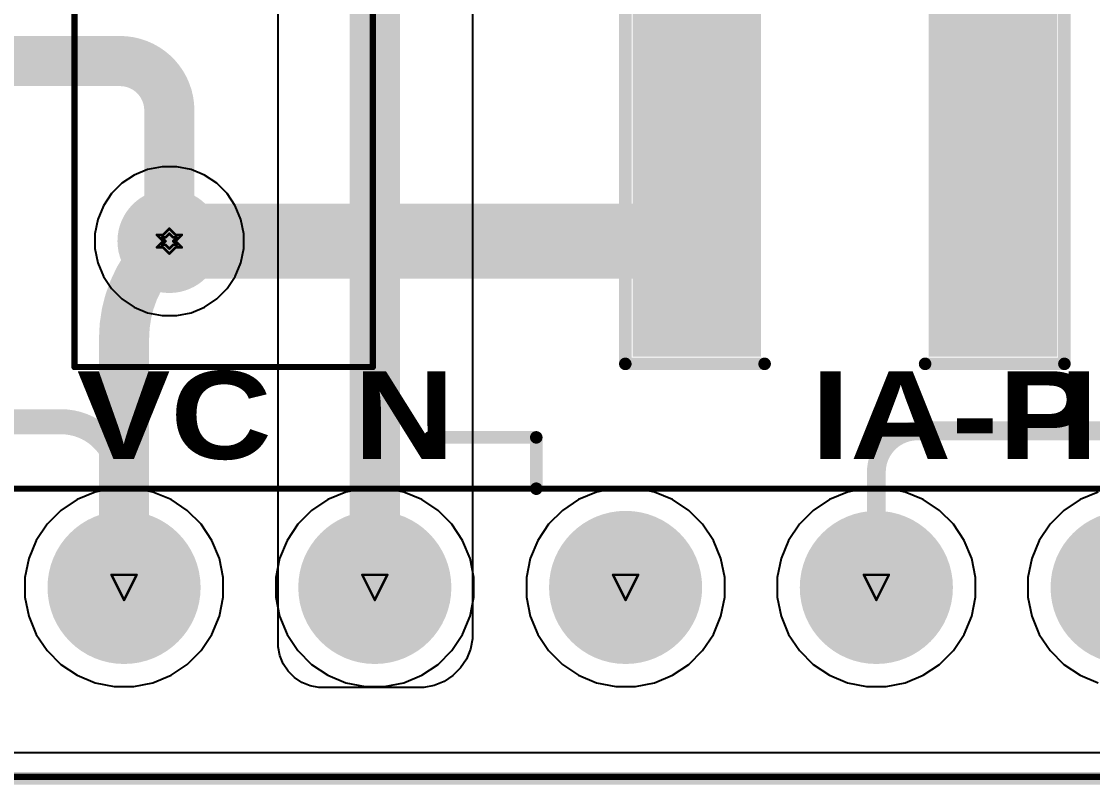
# Model space of a CAD drawing. Header units: inches. Extents: x -2 to 5376, y -4 to 5426.
# Drawn here: x 42.53 to 64.23, y -3.62 to 11.84 of the extents above; entities that cross this region are included whole.
import ezdxf

# ---------------------------------------------------------------- set-up
doc = ezdxf.new("R2010")
doc.units = ezdxf.units.IN
for name, color, linetype in [('Board Outline', 216, 'Continuous'), ('Bottom Layer', 5, 'Continuous'), ('Bottom Solder', 6, 'Continuous'), ('Drill Drawing', 1, 'Continuous'), ('Layer 1', 16, 'Continuous'), ('Layer 2', 76, 'Continuous'), ('Multi-Layer', 9, 'Continuous'), ('Pad Holes', 156, 'Continuous'), ('Top Layer', 1, 'Continuous'), ('Top Overlay', 2, 'Continuous'), ('Top Paste', 8, 'Continuous'), ('Top Solder', 216, 'Continuous')]:
    doc.layers.add(name, color=color, linetype=linetype)
doc.styles.add('Arial Black_Bold', font='', dxfattribs={"height": 0.2})
doc.styles.get('Arial Black_Bold').set_extended_font_data('Arial Black', bold=True)

# ---------------------------------------------------------------- blocks, each defined once
blk = doc.blocks.new('471KD10J_27')
at = {"layer": 'Bottom Layer'}
h = blk.add_hatch(color=5, dxfattribs=at)
edge = h.paths.add_edge_path()
edge.add_arc((-3.74904, 1.1), 1, 0, 360)
h = blk.add_hatch(color=5, dxfattribs=at)
edge = h.paths.add_edge_path()
edge.add_arc((3.74904, -1.1), 1, 0, 360)
at = {"layer": 'Bottom Solder'}
h = blk.add_hatch(color=6, dxfattribs=at)
edge = h.paths.add_edge_path()
edge.add_arc((-3.74904, 1.1), 1.0508, 0, 360)
h = blk.add_hatch(color=6, dxfattribs=at)
edge = h.paths.add_edge_path()
edge.add_arc((3.74904, -1.1), 1.0508, 0, 360)
at = {"layer": 'Layer 1'}
h = blk.add_hatch(color=16, dxfattribs=at)
edge = h.paths.add_edge_path()
edge.add_arc((-3.74904, 1.1), 1, 0, 360)
h = blk.add_hatch(color=16, dxfattribs=at)
edge = h.paths.add_edge_path()
edge.add_arc((3.74904, -1.1), 1, 0, 360)
at = {"layer": 'Layer 2'}
h = blk.add_hatch(color=76, dxfattribs=at)
edge = h.paths.add_edge_path()
edge.add_arc((-3.74904, 1.1), 1, 0, 360)
h = blk.add_hatch(color=76, dxfattribs=at)
edge = h.paths.add_edge_path()
edge.add_arc((3.74904, -1.1), 1, 0, 360)
at = {"layer": 'Multi-Layer'}
h = blk.add_hatch(color=9, dxfattribs=at)
edge = h.paths.add_edge_path()
edge.add_arc((-3.74904, 1.1), 1, 0, 360)
h = blk.add_hatch(color=9, dxfattribs=at)
edge = h.paths.add_edge_path()
edge.add_arc((3.74904, -1.1), 1, 0, 360)
at = {"layer": 'Pad Holes'}
h = blk.add_hatch(color=7, dxfattribs=at)
edge = h.paths.add_edge_path()
edge.add_arc((-3.74904, 1.1), 0.59995, 0, 360)
h = blk.add_hatch(color=7, dxfattribs=at)
edge = h.paths.add_edge_path()
edge.add_arc((3.74904, -1.1), 0.59995, 0, 360)
at = {"layer": 'Top Layer'}
h = blk.add_hatch(color=1, dxfattribs=at)
edge = h.paths.add_edge_path()
edge.add_arc((-3.74904, 1.1), 1, 0, 360)
h = blk.add_hatch(color=1, dxfattribs=at)
edge = h.paths.add_edge_path()
edge.add_arc((3.74904, -1.1), 1, 0, 360)
at = {"layer": 'Top Solder'}
h = blk.add_hatch(color=216, dxfattribs=at)
edge = h.paths.add_edge_path()
edge.add_arc((-3.74904, 1.1), 1.0508, 0, 360)
h = blk.add_hatch(color=216, dxfattribs=at)
edge = h.paths.add_edge_path()
edge.add_arc((3.74904, -1.1), 1.0508, 0, 360)
at = {"layer": 'Top Overlay', "const_width": 0.127}
for points in [[(6.2992, 3.0226), (-6.3246, 3.0226)], [(-6.3246, -3.0226), (-6.3246, 3.0226)], [(6.2992, -3.0226), (6.2992, 3.0226)], [(6.2992, -3.0226), (-6.3246, -3.0226)]]:
    blk.add_lwpolyline(points, dxfattribs=at)
at = {"layer": 'Top Overlay', "const_width": 0.0635}
for points in [[(-6.35635, 3.0226, 1), (-6.29285, 3.0226, 1)], [(-6.35635, 3.0226, 1), (-6.29285, 3.0226, 1)], [(6.26745, 3.0226, 1), (6.33095, 3.0226, 1)], [(6.26745, 3.0226, 1), (6.33095, 3.0226, 1)], [(-6.35635, -3.0226, 1), (-6.29285, -3.0226, 1)], [(-6.35635, -3.0226, 1), (-6.29285, -3.0226, 1)], [(6.26745, -3.0226, 1), (6.33095, -3.0226, 1)], [(6.26745, -3.0226, 1), (6.33095, -3.0226, 1)]]:
    blk.add_lwpolyline(points, format="xyb", close=True, dxfattribs=at)
blk = doc.blocks.new('R___2030_46')
at = {"layer": 'Top Layer'}
for points in [[(-4.25, -3.9), (-4.25, 3.9), (-1.75, 3.9), (-1.75, -3.9)], [(1.75, -3.9), (1.75, 3.9), (4.25, 3.9), (4.25, -3.9)]]:
    blk.add_hatch(color=1, dxfattribs=at).paths.add_polyline_path(points)
at = {"layer": 'Top Paste'}
for points in [[(-4.25, -3.9), (-4.25, 3.9), (-1.75, 3.9), (-1.75, -3.9)], [(1.75, -3.9), (1.75, 3.9), (4.25, 3.9), (4.25, -3.9)]]:
    blk.add_hatch(color=8, dxfattribs=at).paths.add_polyline_path(points)
at = {"layer": 'Top Solder'}
for points in [[(-4.301, -3.951), (-4.301, 3.951), (-1.699, 3.951), (-1.699, -3.951)], [(1.699, -3.951), (1.699, 3.951), (4.301, 3.951), (4.301, -3.951)]]:
    blk.add_hatch(color=216, dxfattribs=at).paths.add_polyline_path(points)
at = {"layer": 'Top Overlay', "const_width": 0.254}
for points in [[(-4.448, -4.097), (-4.448, 4.097)], [(-4.448, 4.097), (-1.626, 4.097)], [(1.626, 4.097), (4.448, 4.097)], [(4.448, -4.097), (4.448, 4.097)], [(-4.448, -4.097), (-1.626, -4.097)], [(1.626, -4.097), (4.448, -4.097)]]:
    blk.add_lwpolyline(points, dxfattribs=at)
at = {"layer": 'Top Overlay', "const_width": 0.127}
for points in [[(-4.511, 4.097, 1), (-4.384, 4.097, 1)], [(-4.511, 4.097, 1), (-4.384, 4.097, 1)], [(-1.689, 4.097, 1), (-1.562, 4.097, 1)], [(1.562, 4.097, 1), (1.689, 4.097, 1)], [(4.384, 4.097, 1), (4.511, 4.097, 1)], [(4.384, 4.097, 1), (4.511, 4.097, 1)], [(-4.511, -4.097, 1), (-4.384, -4.097, 1)], [(-4.511, -4.097, 1), (-4.384, -4.097, 1)], [(-1.689, -4.097, 1), (-1.562, -4.097, 1)], [(1.562, -4.097, 1), (1.689, -4.097, 1)], [(4.384, -4.097, 1), (4.511, -4.097, 1)], [(4.384, -4.097, 1), (4.511, -4.097, 1)]]:
    blk.add_lwpolyline(points, format="xyb", close=True, dxfattribs=at)
blk = doc.blocks.new('DB2ERM_5_08_14P_GN_254')
at = {"layer": 'Bottom Layer'}
h = blk.add_hatch(color=5, dxfattribs=at)
edge = h.paths.add_edge_path()
edge.add_arc((-22.86, 0), 1.5, 0, 360)
h = blk.add_hatch(color=5, dxfattribs=at)
edge = h.paths.add_edge_path()
edge.add_arc((-17.78, 0), 1.5, 0, 360)
h = blk.add_hatch(color=5, dxfattribs=at)
edge = h.paths.add_edge_path()
edge.add_arc((-12.7, 0), 1.5, 0, 360)
h = blk.add_hatch(color=5, dxfattribs=at)
edge = h.paths.add_edge_path()
edge.add_arc((-7.62, 0), 1.5, 0, 360)
h = blk.add_hatch(color=5, dxfattribs=at)
edge = h.paths.add_edge_path()
edge.add_arc((-2.54, 0), 1.5, 0, 360)
at = {"layer": 'Bottom Solder'}
h = blk.add_hatch(color=6, dxfattribs=at)
edge = h.paths.add_edge_path()
edge.add_arc((-22.86, 0), 1.551, 0, 360)
h = blk.add_hatch(color=6, dxfattribs=at)
edge = h.paths.add_edge_path()
edge.add_arc((-17.78, 0), 1.551, 0, 360)
h = blk.add_hatch(color=6, dxfattribs=at)
edge = h.paths.add_edge_path()
edge.add_arc((-12.7, 0), 1.551, 0, 360)
h = blk.add_hatch(color=6, dxfattribs=at)
edge = h.paths.add_edge_path()
edge.add_arc((-7.62, 0), 1.551, 0, 360)
h = blk.add_hatch(color=6, dxfattribs=at)
edge = h.paths.add_edge_path()
edge.add_arc((-2.54, 0), 1.551, 0, 360)
at = {"layer": 'Layer 1'}
h = blk.add_hatch(color=16, dxfattribs=at)
edge = h.paths.add_edge_path()
edge.add_arc((-22.86, 0), 1.5, 0, 360)
h = blk.add_hatch(color=16, dxfattribs=at)
edge = h.paths.add_edge_path()
edge.add_arc((-17.78, 0), 1.5, 0, 360)
h = blk.add_hatch(color=16, dxfattribs=at)
edge = h.paths.add_edge_path()
edge.add_arc((-12.7, 0), 1.5, 0, 360)
h = blk.add_hatch(color=16, dxfattribs=at)
edge = h.paths.add_edge_path()
edge.add_arc((-7.62, 0), 1.5, 0, 360)
h = blk.add_hatch(color=16, dxfattribs=at)
edge = h.paths.add_edge_path()
edge.add_arc((-2.54, 0), 1.5, 0, 360)
at = {"layer": 'Layer 2'}
h = blk.add_hatch(color=76, dxfattribs=at)
edge = h.paths.add_edge_path()
edge.add_arc((-22.86, 0), 1.5, 0, 360)
h = blk.add_hatch(color=76, dxfattribs=at)
edge = h.paths.add_edge_path()
edge.add_arc((-17.78, 0), 1.5, 0, 360)
h = blk.add_hatch(color=76, dxfattribs=at)
edge = h.paths.add_edge_path()
edge.add_arc((-12.7, 0), 1.5, 0, 360)
h = blk.add_hatch(color=76, dxfattribs=at)
edge = h.paths.add_edge_path()
edge.add_arc((-7.62, 0), 1.5, 0, 360)
h = blk.add_hatch(color=76, dxfattribs=at)
edge = h.paths.add_edge_path()
edge.add_arc((-2.54, 0), 1.5, 0, 360)
at = {"layer": 'Multi-Layer'}
h = blk.add_hatch(color=9, dxfattribs=at)
edge = h.paths.add_edge_path()
edge.add_arc((-22.86, 0), 1.5, 0, 360)
h = blk.add_hatch(color=9, dxfattribs=at)
edge = h.paths.add_edge_path()
edge.add_arc((-17.78, 0), 1.5, 0, 360)
h = blk.add_hatch(color=9, dxfattribs=at)
edge = h.paths.add_edge_path()
edge.add_arc((-12.7, 0), 1.5, 0, 360)
h = blk.add_hatch(color=9, dxfattribs=at)
edge = h.paths.add_edge_path()
edge.add_arc((-7.62, 0), 1.5, 0, 360)
h = blk.add_hatch(color=9, dxfattribs=at)
edge = h.paths.add_edge_path()
edge.add_arc((-2.54, 0), 1.5, 0, 360)
at = {"layer": 'Pad Holes'}
h = blk.add_hatch(color=7, dxfattribs=at)
edge = h.paths.add_edge_path()
edge.add_arc((-22.86, 0), 0.95, 0, 360)
h = blk.add_hatch(color=7, dxfattribs=at)
edge = h.paths.add_edge_path()
edge.add_arc((-17.78, 0), 0.95, 0, 360)
h = blk.add_hatch(color=7, dxfattribs=at)
edge = h.paths.add_edge_path()
edge.add_arc((-12.7, 0), 0.95, 0, 360)
h = blk.add_hatch(color=7, dxfattribs=at)
edge = h.paths.add_edge_path()
edge.add_arc((-7.62, 0), 0.95, 0, 360)
h = blk.add_hatch(color=7, dxfattribs=at)
edge = h.paths.add_edge_path()
edge.add_arc((-2.54, 0), 0.95, 0, 360)
at = {"layer": 'Top Layer'}
h = blk.add_hatch(color=1, dxfattribs=at)
edge = h.paths.add_edge_path()
edge.add_arc((-22.86, 0), 1.5, 0, 360)
h = blk.add_hatch(color=1, dxfattribs=at)
edge = h.paths.add_edge_path()
edge.add_arc((-17.78, 0), 1.5, 0, 360)
h = blk.add_hatch(color=1, dxfattribs=at)
edge = h.paths.add_edge_path()
edge.add_arc((-12.7, 0), 1.5, 0, 360)
h = blk.add_hatch(color=1, dxfattribs=at)
edge = h.paths.add_edge_path()
edge.add_arc((-7.62, 0), 1.5, 0, 360)
h = blk.add_hatch(color=1, dxfattribs=at)
edge = h.paths.add_edge_path()
edge.add_arc((-2.54, 0), 1.5, 0, 360)
at = {"layer": 'Top Solder'}
h = blk.add_hatch(color=216, dxfattribs=at)
edge = h.paths.add_edge_path()
edge.add_arc((-22.86, 0), 1.551, 0, 360)
h = blk.add_hatch(color=216, dxfattribs=at)
edge = h.paths.add_edge_path()
edge.add_arc((-17.78, 0), 1.551, 0, 360)
h = blk.add_hatch(color=216, dxfattribs=at)
edge = h.paths.add_edge_path()
edge.add_arc((-12.7, 0), 1.551, 0, 360)
h = blk.add_hatch(color=216, dxfattribs=at)
edge = h.paths.add_edge_path()
edge.add_arc((-7.62, 0), 1.551, 0, 360)
h = blk.add_hatch(color=216, dxfattribs=at)
edge = h.paths.add_edge_path()
edge.add_arc((-2.54, 0), 1.551, 0, 360)
at = {"layer": 'Top Overlay', "const_width": 0.127}
for points in [[(-40.64, 2), (40.64, 2)], [(-40.64, -3.838), (40.64, -3.838)]]:
    blk.add_lwpolyline(points, dxfattribs=at)

msp = doc.modelspace()

# ---------------------------------------------------------------- linework, layer by layer
at = {"layer": 'Board Outline', "const_width": 0.254}
msp.add_lwpolyline([(1.478, -3.491), (135.382, -3.491)], dxfattribs=at)
at = {"layer": 'Bottom Layer'}
for p, q in [((51.664, 16.129), (51.664, -0.559)), ((47.727, -0.737), (47.727, 12.167)), ((51.664, -0.559), (51.664, -0.666)), ((47.727, -0.827), (47.727, -0.737)), ((47.727, -0.737), (47.727, -0.737)), ((47.762, -1.003), (47.727, -0.827)), ((51.664, -0.666), (51.622, -0.877)), ((47.831, -1.17), (47.762, -1.003)), ((51.539, -1.076), (51.42, -1.255)), ((51.622, -0.877), (51.539, -1.076)), ((47.931, -1.319), (47.831, -1.17)), ((51.42, -1.255), (51.268, -1.407)), ((48.058, -1.447), (47.931, -1.319)), ((48.208, -1.547), (48.058, -1.447)), ((51.268, -1.407), (51.089, -1.527)), ((48.374, -1.616), (48.208, -1.547)), ((48.551, -1.651), (48.374, -1.616)), ((48.641, -1.651), (48.551, -1.651)), ((50.571, -1.651), (48.641, -1.651)), ((50.679, -1.651), (50.571, -1.651)), ((50.571, -1.651), (50.571, -1.651)), ((50.89, -1.609), (50.679, -1.651)), ((51.089, -1.527), (50.89, -1.609))]:
    msp.add_line(p, q, dxfattribs=at)
at = {"layer": 'Bottom Layer', "const_width": 1.016}
for points in [[(49.685, 0.376), (49.685, 12.927)], [(25.134, 11.039), (44.523, 11.039)], [(45.522, 7.391), (45.522, 10.04)], [(45.349, 7.218), (45.522, 7.391)], [(44.605, 0.376), (44.605, 5.422)]]:
    msp.add_lwpolyline(points, dxfattribs=at)
at = {"layer": 'Bottom Layer', "const_width": 0.508}
for points in [[(44.269, 11.039, 1), (44.777, 11.039, 1)], [(44.269, 11.039, 1), (44.777, 11.039, 1)], [(45.268, 10.04, 1), (45.776, 10.04, 1)], [(45.268, 10.04, 1), (45.776, 10.04, 1)], [(45.268, 7.391, 1), (45.776, 7.391, 1)], [(45.268, 7.391, 1), (45.776, 7.391, 1)], [(45.095, 7.218, 1), (45.603, 7.218, 1)], [(45.095, 7.218, 1), (45.603, 7.218, 1)], [(44.351, 5.422, 1), (44.859, 5.422, 1)], [(44.351, 5.422, 1), (44.859, 5.422, 1)], [(44.351, 0.376, 1), (44.859, 0.376, 1)], [(49.431, 0.376, 1), (49.939, 0.376, 1)]]:
    msp.add_lwpolyline(points, format="xyb", close=True, dxfattribs=at)
at = {"layer": 'Bottom Layer', "const_width": 1.016}
for points in [[(44.523, 11.039, -0.414214), (45.522, 10.04)], [(44.605, 5.422, -0.198912), (45.349, 7.218)]]:
    msp.add_lwpolyline(points, format="xyb", dxfattribs=at)
at = {"layer": 'Drill Drawing', "const_width": 0.0508}
for points in [[(45.395, 7.518), (45.522, 7.645)], [(45.522, 7.645), (45.649, 7.518)], [(45.268, 7.518), (45.395, 7.391)], [(45.268, 7.518), (45.395, 7.518)], [(45.268, 7.264), (45.395, 7.391)], [(45.37, 7.468), (45.446, 7.391)], [(45.37, 7.468), (45.446, 7.468)], [(45.37, 7.315), (45.446, 7.391)], [(45.446, 7.468), (45.522, 7.544)], [(45.522, 7.544), (45.598, 7.468)], [(45.598, 7.468), (45.675, 7.468)], [(45.598, 7.391), (45.675, 7.468)], [(45.598, 7.391), (45.675, 7.315)], [(45.649, 7.518), (45.776, 7.518)], [(45.649, 7.391), (45.776, 7.518)], [(45.649, 7.391), (45.776, 7.264)], [(45.268, 7.264), (45.395, 7.264)], [(45.37, 7.315), (45.446, 7.315)], [(45.395, 7.264), (45.522, 7.137)], [(45.446, 7.315), (45.522, 7.239)], [(45.522, 7.239), (45.598, 7.315)], [(45.522, 7.137), (45.649, 7.264)], [(45.598, 7.315), (45.675, 7.315)], [(45.649, 7.264), (45.776, 7.264)], [(44.351, 0.63), (44.859, 0.63)], [(44.351, 0.63), (44.605, 0.122)], [(44.605, 0.122), (44.859, 0.63)], [(49.431, 0.63), (49.939, 0.63)], [(49.431, 0.63), (49.685, 0.122)], [(49.685, 0.122), (49.939, 0.63)], [(54.511, 0.63), (55.019, 0.63)], [(54.511, 0.63), (54.765, 0.122)], [(54.765, 0.122), (55.019, 0.63)], [(59.591, 0.63), (60.099, 0.63)], [(59.591, 0.63), (59.845, 0.122)], [(59.845, 0.122), (60.099, 0.63)]]:
    msp.add_lwpolyline(points, dxfattribs=at)
at = {"layer": 'Drill Drawing', "const_width": 0.0254}
for points in [[(45.51, 7.645, 1), (45.535, 7.645, 1)], [(45.51, 7.645, 1), (45.535, 7.645, 1)], [(45.256, 7.518, 1), (45.281, 7.518, 1)], [(45.256, 7.518, 1), (45.281, 7.518, 1)], [(45.357, 7.468, 1), (45.383, 7.468, 1)], [(45.357, 7.468, 1), (45.383, 7.468, 1)], [(45.383, 7.518, 1), (45.408, 7.518, 1)], [(45.383, 7.518, 1), (45.408, 7.518, 1)], [(45.383, 7.391, 1), (45.408, 7.391, 1)], [(45.383, 7.391, 1), (45.408, 7.391, 1)], [(45.433, 7.468, 1), (45.459, 7.468, 1)], [(45.433, 7.468, 1), (45.459, 7.468, 1)], [(45.433, 7.391, 1), (45.459, 7.391, 1)], [(45.433, 7.391, 1), (45.459, 7.391, 1)], [(45.51, 7.544, 1), (45.535, 7.544, 1)], [(45.51, 7.544, 1), (45.535, 7.544, 1)], [(45.586, 7.468, 1), (45.611, 7.468, 1)], [(45.586, 7.468, 1), (45.611, 7.468, 1)], [(45.586, 7.391, 1), (45.611, 7.391, 1)], [(45.586, 7.391, 1), (45.611, 7.391, 1)], [(45.637, 7.518, 1), (45.662, 7.518, 1)], [(45.637, 7.518, 1), (45.662, 7.518, 1)], [(45.637, 7.391, 1), (45.662, 7.391, 1)], [(45.637, 7.391, 1), (45.662, 7.391, 1)], [(45.662, 7.468, 1), (45.687, 7.468, 1)], [(45.662, 7.468, 1), (45.687, 7.468, 1)], [(45.764, 7.518, 1), (45.789, 7.518, 1)], [(45.764, 7.518, 1), (45.789, 7.518, 1)], [(45.256, 7.264, 1), (45.281, 7.264, 1)], [(45.256, 7.264, 1), (45.281, 7.264, 1)], [(45.357, 7.315, 1), (45.383, 7.315, 1)], [(45.357, 7.315, 1), (45.383, 7.315, 1)], [(45.383, 7.264, 1), (45.408, 7.264, 1)], [(45.383, 7.264, 1), (45.408, 7.264, 1)], [(45.433, 7.315, 1), (45.459, 7.315, 1)], [(45.433, 7.315, 1), (45.459, 7.315, 1)], [(45.51, 7.239, 1), (45.535, 7.239, 1)], [(45.51, 7.239, 1), (45.535, 7.239, 1)], [(45.51, 7.137, 1), (45.535, 7.137, 1)], [(45.51, 7.137, 1), (45.535, 7.137, 1)], [(45.586, 7.315, 1), (45.611, 7.315, 1)], [(45.586, 7.315, 1), (45.611, 7.315, 1)], [(45.637, 7.264, 1), (45.662, 7.264, 1)], [(45.637, 7.264, 1), (45.662, 7.264, 1)], [(45.662, 7.315, 1), (45.687, 7.315, 1)], [(45.662, 7.315, 1), (45.687, 7.315, 1)], [(45.764, 7.264, 1), (45.789, 7.264, 1)], [(45.764, 7.264, 1), (45.789, 7.264, 1)], [(44.338, 0.63, 1), (44.364, 0.63, 1)], [(44.338, 0.63, 1), (44.364, 0.63, 1)], [(44.846, 0.63, 1), (44.872, 0.63, 1)], [(44.846, 0.63, 1), (44.872, 0.63, 1)], [(49.418, 0.63, 1), (49.444, 0.63, 1)], [(49.418, 0.63, 1), (49.444, 0.63, 1)], [(49.926, 0.63, 1), (49.952, 0.63, 1)], [(49.926, 0.63, 1), (49.952, 0.63, 1)], [(54.498, 0.63, 1), (54.524, 0.63, 1)], [(54.498, 0.63, 1), (54.524, 0.63, 1)], [(55.006, 0.63, 1), (55.032, 0.63, 1)], [(55.006, 0.63, 1), (55.032, 0.63, 1)], [(59.578, 0.63, 1), (59.604, 0.63, 1)], [(59.578, 0.63, 1), (59.604, 0.63, 1)], [(60.086, 0.63, 1), (60.112, 0.63, 1)], [(60.086, 0.63, 1), (60.112, 0.63, 1)], [(44.592, 0.122, 1), (44.618, 0.122, 1)], [(44.592, 0.122, 1), (44.618, 0.122, 1)], [(49.672, 0.122, 1), (49.698, 0.122, 1)], [(49.672, 0.122, 1), (49.698, 0.122, 1)], [(54.752, 0.122, 1), (54.778, 0.122, 1)], [(54.752, 0.122, 1), (54.778, 0.122, 1)], [(59.832, 0.122, 1), (59.858, 0.122, 1)], [(59.832, 0.122, 1), (59.858, 0.122, 1)]]:
    msp.add_lwpolyline(points, format="xyb", close=True, dxfattribs=at)
at = {"layer": 'Layer 1'}
for p, q in [((45.374, 8.899), (45.082, 8.841)), ((45.671, 8.899), (45.374, 8.899)), ((45.962, 8.841), (45.671, 8.899)), ((44.808, 8.728), (44.561, 8.563)), ((45.082, 8.841), (44.808, 8.728)), ((46.237, 8.728), (45.962, 8.841)), ((46.484, 8.563), (46.237, 8.728)), ((44.561, 8.563), (44.351, 8.353)), ((46.694, 8.353), (46.484, 8.563)), ((44.351, 8.353), (44.186, 8.106)), ((46.859, 8.106), (46.694, 8.353)), ((44.186, 8.106), (44.072, 7.831)), ((46.972, 7.831), (46.859, 8.106)), ((44.072, 7.831), (44.014, 7.54)), ((47.03, 7.54), (46.972, 7.831)), ((44.014, 7.54), (44.014, 7.243)), ((47.03, 7.243), (47.03, 7.54)), ((44.014, 7.243), (44.072, 6.952)), ((46.972, 6.952), (47.03, 7.243)), ((44.072, 6.952), (44.186, 6.677)), ((46.859, 6.677), (46.972, 6.952)), ((44.186, 6.677), (44.351, 6.43)), ((46.694, 6.43), (46.859, 6.677)), ((44.351, 6.43), (44.561, 6.22)), ((46.484, 6.22), (46.694, 6.43)), ((44.561, 6.22), (44.808, 6.055)), ((46.237, 6.055), (46.484, 6.22)), ((44.808, 6.055), (45.082, 5.941)), ((45.082, 5.941), (45.374, 5.883)), ((45.374, 5.883), (45.671, 5.883)), ((45.671, 5.883), (45.962, 5.941)), ((45.962, 5.941), (46.237, 6.055)), ((44.019, 2.307), (43.654, 2.156)), ((44.407, 2.384), (44.019, 2.307)), ((44.803, 2.384), (44.407, 2.384)), ((45.191, 2.307), (44.803, 2.384)), ((45.556, 2.156), (45.191, 2.307)), ((49.099, 2.307), (48.734, 2.156)), ((49.487, 2.384), (49.099, 2.307)), ((49.883, 2.384), (49.487, 2.384)), ((50.271, 2.307), (49.883, 2.384)), ((50.636, 2.156), (50.271, 2.307)), ((54.179, 2.307), (53.814, 2.156)), ((54.567, 2.384), (54.179, 2.307)), ((54.963, 2.384), (54.567, 2.384)), ((55.351, 2.307), (54.963, 2.384)), ((55.716, 2.156), (55.351, 2.307)), ((59.259, 2.307), (58.894, 2.156)), ((59.647, 2.384), (59.259, 2.307)), ((60.043, 2.384), (59.647, 2.384)), ((60.431, 2.307), (60.043, 2.384)), ((60.796, 2.156), (60.431, 2.307)), ((64.339, 2.307), (63.974, 2.156)), ((43.654, 2.156), (43.325, 1.936)), ((45.885, 1.936), (45.556, 2.156)), ((48.734, 2.156), (48.405, 1.936)), ((50.965, 1.936), (50.636, 2.156)), ((53.814, 2.156), (53.485, 1.936)), ((56.045, 1.936), (55.716, 2.156)), ((58.894, 2.156), (58.565, 1.936)), ((61.125, 1.936), (60.796, 2.156)), ((63.974, 2.156), (63.645, 1.936)), ((43.325, 1.936), (43.045, 1.656)), ((46.165, 1.656), (45.885, 1.936)), ((48.405, 1.936), (48.125, 1.656)), ((51.245, 1.656), (50.965, 1.936)), ((53.485, 1.936), (53.205, 1.656)), ((56.325, 1.656), (56.045, 1.936)), ((58.565, 1.936), (58.285, 1.656)), ((61.405, 1.656), (61.125, 1.936)), ((63.645, 1.936), (63.365, 1.656)), ((43.045, 1.656), (42.826, 1.328)), ((46.384, 1.328), (46.165, 1.656)), ((48.125, 1.656), (47.906, 1.328)), ((51.464, 1.328), (51.245, 1.656)), ((53.205, 1.656), (52.986, 1.328)), ((56.544, 1.328), (56.325, 1.656)), ((58.285, 1.656), (58.066, 1.328)), ((61.624, 1.328), (61.405, 1.656)), ((63.365, 1.656), (63.146, 1.328)), ((42.826, 1.328), (42.674, 0.962)), ((46.536, 0.962), (46.384, 1.328)), ((47.906, 1.328), (47.754, 0.962)), ((51.616, 0.962), (51.464, 1.328)), ((52.986, 1.328), (52.834, 0.962)), ((56.696, 0.962), (56.544, 1.328)), ((58.066, 1.328), (57.914, 0.962)), ((61.776, 0.962), (61.624, 1.328)), ((63.146, 1.328), (62.994, 0.962)), ((42.674, 0.962), (42.597, 0.574)), ((46.613, 0.574), (46.536, 0.962)), ((47.754, 0.962), (47.677, 0.574)), ((51.693, 0.574), (51.616, 0.962)), ((52.834, 0.962), (52.757, 0.574)), ((56.773, 0.574), (56.696, 0.962)), ((57.914, 0.962), (57.837, 0.574)), ((61.853, 0.574), (61.776, 0.962)), ((62.994, 0.962), (62.917, 0.574)), ((42.597, 0.574), (42.597, 0.179)), ((46.613, 0.179), (46.613, 0.574)), ((47.677, 0.574), (47.677, 0.179)), ((51.693, 0.179), (51.693, 0.574)), ((52.757, 0.574), (52.757, 0.179)), ((56.773, 0.179), (56.773, 0.574)), ((57.837, 0.574), (57.837, 0.179)), ((61.853, 0.179), (61.853, 0.574)), ((62.917, 0.574), (62.917, 0.179)), ((42.597, 0.179), (42.674, -0.209)), ((46.536, -0.209), (46.613, 0.179)), ((47.677, 0.179), (47.754, -0.209)), ((51.616, -0.209), (51.693, 0.179)), ((52.757, 0.179), (52.834, -0.209)), ((56.696, -0.209), (56.773, 0.179)), ((57.837, 0.179), (57.914, -0.209)), ((61.776, -0.209), (61.853, 0.179)), ((62.917, 0.179), (62.994, -0.209)), ((42.674, -0.209), (42.826, -0.575)), ((46.384, -0.575), (46.536, -0.209)), ((47.754, -0.209), (47.906, -0.575)), ((51.464, -0.575), (51.616, -0.209)), ((52.834, -0.209), (52.986, -0.575)), ((56.544, -0.575), (56.696, -0.209)), ((57.914, -0.209), (58.066, -0.575)), ((61.624, -0.575), (61.776, -0.209)), ((62.994, -0.209), (63.146, -0.575)), ((42.826, -0.575), (43.045, -0.904)), ((46.165, -0.904), (46.384, -0.575)), ((47.906, -0.575), (48.125, -0.904)), ((51.245, -0.904), (51.464, -0.575)), ((52.986, -0.575), (53.205, -0.904)), ((56.325, -0.904), (56.544, -0.575)), ((58.066, -0.575), (58.285, -0.904)), ((61.405, -0.904), (61.624, -0.575)), ((63.146, -0.575), (63.365, -0.904)), ((43.045, -0.904), (43.325, -1.183)), ((45.885, -1.183), (46.165, -0.904)), ((48.125, -0.904), (48.405, -1.183)), ((50.965, -1.183), (51.245, -0.904)), ((53.205, -0.904), (53.485, -1.183)), ((56.045, -1.183), (56.325, -0.904)), ((58.285, -0.904), (58.565, -1.183)), ((61.125, -1.183), (61.405, -0.904)), ((63.365, -0.904), (63.645, -1.183)), ((43.325, -1.183), (43.654, -1.403)), ((45.556, -1.403), (45.885, -1.183)), ((48.405, -1.183), (48.734, -1.403)), ((50.636, -1.403), (50.965, -1.183)), ((53.485, -1.183), (53.814, -1.403)), ((55.716, -1.403), (56.045, -1.183)), ((58.565, -1.183), (58.894, -1.403)), ((60.796, -1.403), (61.125, -1.183)), ((63.645, -1.183), (63.974, -1.403)), ((43.654, -1.403), (44.019, -1.554)), ((45.191, -1.554), (45.556, -1.403)), ((48.734, -1.403), (49.099, -1.554)), ((50.271, -1.554), (50.636, -1.403)), ((53.814, -1.403), (54.179, -1.554)), ((55.351, -1.554), (55.716, -1.403)), ((58.894, -1.403), (59.259, -1.554)), ((60.431, -1.554), (60.796, -1.403)), ((63.974, -1.403), (64.339, -1.554)), ((44.019, -1.554), (44.407, -1.632)), ((44.407, -1.632), (44.803, -1.632)), ((44.803, -1.632), (45.191, -1.554)), ((49.099, -1.554), (49.487, -1.632)), ((49.487, -1.632), (49.883, -1.632)), ((49.883, -1.632), (50.271, -1.554)), ((54.179, -1.554), (54.567, -1.632)), ((54.567, -1.632), (54.963, -1.632)), ((54.963, -1.632), (55.351, -1.554)), ((59.259, -1.554), (59.647, -1.632)), ((59.647, -1.632), (60.043, -1.632)), ((60.043, -1.632), (60.431, -1.554)), ((106.401, -2.973), (3.873, -2.973))]:
    msp.add_line(p, q, dxfattribs=at)
at = {"layer": 'Layer 2'}
for p, q in [((45.374, 8.899), (45.082, 8.841)), ((45.671, 8.899), (45.374, 8.899)), ((45.962, 8.841), (45.671, 8.899)), ((44.808, 8.728), (44.561, 8.563)), ((45.082, 8.841), (44.808, 8.728)), ((46.237, 8.728), (45.962, 8.841)), ((46.484, 8.563), (46.237, 8.728)), ((44.561, 8.563), (44.351, 8.353)), ((46.694, 8.353), (46.484, 8.563)), ((44.351, 8.353), (44.186, 8.106)), ((46.859, 8.106), (46.694, 8.353)), ((44.186, 8.106), (44.072, 7.831)), ((46.972, 7.831), (46.859, 8.106)), ((44.072, 7.831), (44.014, 7.54)), ((47.03, 7.54), (46.972, 7.831)), ((44.014, 7.54), (44.014, 7.243)), ((47.03, 7.243), (47.03, 7.54)), ((44.014, 7.243), (44.072, 6.952)), ((46.972, 6.952), (47.03, 7.243)), ((44.072, 6.952), (44.186, 6.677)), ((46.859, 6.677), (46.972, 6.952)), ((44.186, 6.677), (44.351, 6.43)), ((46.694, 6.43), (46.859, 6.677)), ((44.351, 6.43), (44.561, 6.22)), ((46.484, 6.22), (46.694, 6.43)), ((44.561, 6.22), (44.808, 6.055)), ((46.237, 6.055), (46.484, 6.22)), ((44.808, 6.055), (45.082, 5.941)), ((45.082, 5.941), (45.374, 5.883)), ((45.374, 5.883), (45.671, 5.883)), ((45.671, 5.883), (45.962, 5.941)), ((45.962, 5.941), (46.237, 6.055)), ((44.019, 2.307), (43.654, 2.156)), ((44.407, 2.384), (44.019, 2.307)), ((44.803, 2.384), (44.407, 2.384)), ((45.191, 2.307), (44.803, 2.384)), ((45.556, 2.156), (45.191, 2.307)), ((49.099, 2.307), (48.734, 2.156)), ((49.487, 2.384), (49.099, 2.307)), ((49.883, 2.384), (49.487, 2.384)), ((50.271, 2.307), (49.883, 2.384)), ((50.636, 2.156), (50.271, 2.307)), ((54.179, 2.307), (53.814, 2.156)), ((54.567, 2.384), (54.179, 2.307)), ((54.963, 2.384), (54.567, 2.384)), ((55.351, 2.307), (54.963, 2.384)), ((55.716, 2.156), (55.351, 2.307)), ((59.259, 2.307), (58.894, 2.156)), ((59.647, 2.384), (59.259, 2.307)), ((60.043, 2.384), (59.647, 2.384)), ((60.431, 2.307), (60.043, 2.384)), ((60.796, 2.156), (60.431, 2.307)), ((64.339, 2.307), (63.974, 2.156)), ((43.654, 2.156), (43.325, 1.936)), ((45.885, 1.936), (45.556, 2.156)), ((48.734, 2.156), (48.405, 1.936)), ((50.965, 1.936), (50.636, 2.156)), ((53.814, 2.156), (53.485, 1.936)), ((56.045, 1.936), (55.716, 2.156)), ((58.894, 2.156), (58.565, 1.936)), ((61.125, 1.936), (60.796, 2.156)), ((63.974, 2.156), (63.645, 1.936)), ((43.325, 1.936), (43.045, 1.656)), ((46.165, 1.656), (45.885, 1.936)), ((48.405, 1.936), (48.125, 1.656)), ((51.245, 1.656), (50.965, 1.936)), ((53.485, 1.936), (53.205, 1.656)), ((56.325, 1.656), (56.045, 1.936)), ((58.565, 1.936), (58.285, 1.656)), ((61.405, 1.656), (61.125, 1.936)), ((63.645, 1.936), (63.365, 1.656)), ((43.045, 1.656), (42.826, 1.328)), ((46.384, 1.328), (46.165, 1.656)), ((48.125, 1.656), (47.906, 1.328)), ((51.464, 1.328), (51.245, 1.656)), ((53.205, 1.656), (52.986, 1.328)), ((56.544, 1.328), (56.325, 1.656)), ((58.285, 1.656), (58.066, 1.328)), ((61.624, 1.328), (61.405, 1.656)), ((63.365, 1.656), (63.146, 1.328)), ((42.826, 1.328), (42.674, 0.962)), ((46.536, 0.962), (46.384, 1.328)), ((47.906, 1.328), (47.754, 0.962)), ((51.616, 0.962), (51.464, 1.328)), ((52.986, 1.328), (52.834, 0.962)), ((56.696, 0.962), (56.544, 1.328)), ((58.066, 1.328), (57.914, 0.962)), ((61.776, 0.962), (61.624, 1.328)), ((63.146, 1.328), (62.994, 0.962)), ((42.674, 0.962), (42.597, 0.574)), ((46.613, 0.574), (46.536, 0.962)), ((47.754, 0.962), (47.677, 0.574)), ((51.693, 0.574), (51.616, 0.962)), ((52.834, 0.962), (52.757, 0.574)), ((56.773, 0.574), (56.696, 0.962)), ((57.914, 0.962), (57.837, 0.574)), ((61.853, 0.574), (61.776, 0.962)), ((62.994, 0.962), (62.917, 0.574)), ((42.597, 0.574), (42.597, 0.179)), ((46.613, 0.179), (46.613, 0.574)), ((47.677, 0.574), (47.677, 0.179)), ((51.693, 0.179), (51.693, 0.574)), ((52.757, 0.574), (52.757, 0.179)), ((56.773, 0.179), (56.773, 0.574)), ((57.837, 0.574), (57.837, 0.179)), ((61.853, 0.179), (61.853, 0.574)), ((62.917, 0.574), (62.917, 0.179)), ((42.597, 0.179), (42.674, -0.209)), ((46.536, -0.209), (46.613, 0.179)), ((47.677, 0.179), (47.754, -0.209)), ((51.616, -0.209), (51.693, 0.179)), ((52.757, 0.179), (52.834, -0.209)), ((56.696, -0.209), (56.773, 0.179)), ((57.837, 0.179), (57.914, -0.209)), ((61.776, -0.209), (61.853, 0.179)), ((62.917, 0.179), (62.994, -0.209)), ((42.674, -0.209), (42.826, -0.575)), ((46.384, -0.575), (46.536, -0.209)), ((47.754, -0.209), (47.906, -0.575)), ((51.464, -0.575), (51.616, -0.209)), ((52.834, -0.209), (52.986, -0.575)), ((56.544, -0.575), (56.696, -0.209)), ((57.914, -0.209), (58.066, -0.575)), ((61.624, -0.575), (61.776, -0.209)), ((62.994, -0.209), (63.146, -0.575)), ((42.826, -0.575), (43.045, -0.904)), ((46.165, -0.904), (46.384, -0.575)), ((47.906, -0.575), (48.125, -0.904)), ((51.245, -0.904), (51.464, -0.575)), ((52.986, -0.575), (53.205, -0.904)), ((56.325, -0.904), (56.544, -0.575)), ((58.066, -0.575), (58.285, -0.904)), ((61.405, -0.904), (61.624, -0.575)), ((63.146, -0.575), (63.365, -0.904)), ((43.045, -0.904), (43.325, -1.183)), ((45.885, -1.183), (46.165, -0.904)), ((48.125, -0.904), (48.405, -1.183)), ((50.965, -1.183), (51.245, -0.904)), ((53.205, -0.904), (53.485, -1.183)), ((56.045, -1.183), (56.325, -0.904)), ((58.285, -0.904), (58.565, -1.183)), ((61.125, -1.183), (61.405, -0.904)), ((63.365, -0.904), (63.645, -1.183)), ((43.325, -1.183), (43.654, -1.403)), ((45.556, -1.403), (45.885, -1.183)), ((48.405, -1.183), (48.734, -1.403)), ((50.636, -1.403), (50.965, -1.183)), ((53.485, -1.183), (53.814, -1.403)), ((55.716, -1.403), (56.045, -1.183)), ((58.565, -1.183), (58.894, -1.403)), ((60.796, -1.403), (61.125, -1.183)), ((63.645, -1.183), (63.974, -1.403)), ((43.654, -1.403), (44.019, -1.554)), ((45.191, -1.554), (45.556, -1.403)), ((48.734, -1.403), (49.099, -1.554)), ((50.271, -1.554), (50.636, -1.403)), ((53.814, -1.403), (54.179, -1.554)), ((55.351, -1.554), (55.716, -1.403)), ((58.894, -1.403), (59.259, -1.554)), ((60.431, -1.554), (60.796, -1.403)), ((63.974, -1.403), (64.339, -1.554)), ((44.019, -1.554), (44.407, -1.632)), ((44.407, -1.632), (44.803, -1.632)), ((44.803, -1.632), (45.191, -1.554)), ((49.099, -1.554), (49.487, -1.632)), ((49.487, -1.632), (49.883, -1.632)), ((49.883, -1.632), (50.271, -1.554)), ((54.179, -1.554), (54.567, -1.632)), ((54.567, -1.632), (54.963, -1.632)), ((54.963, -1.632), (55.351, -1.554)), ((59.259, -1.554), (59.647, -1.632)), ((59.647, -1.632), (60.043, -1.632)), ((60.043, -1.632), (60.431, -1.554)), ((97.434, -2.973), (3.873, -2.973))]:
    msp.add_line(p, q, dxfattribs=at)
at = {"layer": 'Top Layer'}
for points, const_width in [([(56.207, 9.002), (56.207, 18.456)], 1.524), ([(62.207, 9.002), (62.207, 18.456)], 1.524), ([(56.207, 8.335), (56.207, 9.002)], 1.524), ([(45.522, 7.391), (56.109, 7.391)], 1.524), ([(56.109, 7.391), (56.388, 7.112)], 1.524), ([(28.898, 3.732), (43.332, 3.732)], 0.508), ([(60.683, 3.547), (69.449, 3.547)], 0.381), ([(59.845, 0.376), (59.845, 2.709)], 0.381), ([(44.522, 0.459), (44.522, 2.541)], 0.508)]:
    msp.add_lwpolyline(points, dxfattribs=dict(at, const_width=const_width))
for points, const_width in [([(55.826, 9.002, 1), (56.588, 9.002, 1)], 0.762), ([(55.826, 9.002, 1), (56.588, 9.002, 1)], 0.762), ([(61.826, 9.002, 1), (62.588, 9.002, 1)], 0.762), ([(55.826, 8.335, 1), (56.588, 8.335, 1)], 0.762), ([(55.826, 8.335, 1), (56.588, 8.335, 1)], 0.762), ([(55.367, 7.876, 1), (56.129, 7.876, 1)], 0.762), ([(45.141, 7.391, 1), (45.903, 7.391, 1)], 0.762), ([(55.728, 7.391, 1), (56.49, 7.391, 1)], 0.762), ([(55.728, 7.391, 1), (56.49, 7.391, 1)], 0.762), ([(56.007, 7.112, 1), (56.769, 7.112, 1)], 0.762), ([(43.205, 3.732, 1), (43.459, 3.732, 1)], 0.254), ([(43.205, 3.732, 1), (43.459, 3.732, 1)], 0.254), ([(60.588, 3.547, 1), (60.779, 3.547, 1)], 0.191), ([(60.588, 3.547, 1), (60.779, 3.547, 1)], 0.191), ([(59.75, 2.709, 1), (59.94, 2.709, 1)], 0.191), ([(59.75, 2.709, 1), (59.94, 2.709, 1)], 0.191), ([(44.395, 2.541, 1), (44.649, 2.541, 1)], 0.254), ([(44.395, 2.541, 1), (44.649, 2.541, 1)], 0.254), ([(44.395, 0.459, 1), (44.649, 0.459, 1)], 0.254), ([(44.395, 0.459, 1), (44.649, 0.459, 1)], 0.254), ([(44.478, 0.376, 1), (44.732, 0.376, 1)], 0.254), ([(59.75, 0.376, 1), (59.94, 0.376, 1)], 0.191)]:
    msp.add_lwpolyline(points, format="xyb", close=True, dxfattribs=dict(at, const_width=const_width))
for points, const_width in [([(56.207, 8.335, -0.414214), (55.748, 7.876)], 1.524), ([(43.332, 3.732, -0.414214), (44.522, 2.541)], 0.508), ([(59.845, 2.709, -0.414214), (60.683, 3.547)], 0.381), ([(44.605, 0.376, -0.414214), (44.522, 0.459)], 0.508)]:
    msp.add_lwpolyline(points, format="xyb", dxfattribs=dict(at, const_width=const_width))
at = {"layer": 'Top Overlay', "const_width": 0.254}
for points in [[(50.8, 3.415), (52.955, 3.415)], [(52.955, 2.376), (52.955, 3.415)]]:
    msp.add_lwpolyline(points, dxfattribs=at)
at = {"layer": 'Top Overlay', "const_width": 0.127}
for points in [[(50.736, 3.415, 1), (50.863, 3.415, 1)], [(52.892, 3.415, 1), (53.019, 3.415, 1)], [(52.892, 3.415, 1), (53.019, 3.415, 1)], [(52.892, 2.376, 1), (53.019, 2.376, 1)]]:
    msp.add_lwpolyline(points, format="xyb", close=True, dxfattribs=at)

# ---------------------------------------------------------------- block references
at = {"rotation": 270}
msp.add_blockref('471KD10J_27', (46.622, 11.14), dxfattribs=at)
for name, p in [('R___2030_46', (59.207, 9.002)), ('DB2ERM_5_08_14P_GN_254', (67.465, 0.376))]:
    msp.add_blockref(name, p)

# ---------------------------------------------------------------- texts
at = {"layer": 'Top Overlay', "style": 'Arial Black_Bold'}
for s, p in [('VC', (43.647, 2.978)), ('N', (49.253, 2.978)), ('IA-P', (58.523, 2.978)), ('IA-N', (63.552, 2.978))]:
    msp.add_text(s, height=1.778, rotation=360, dxfattribs=at).set_placement(p)

doc.saveas('drawing.dxf')
